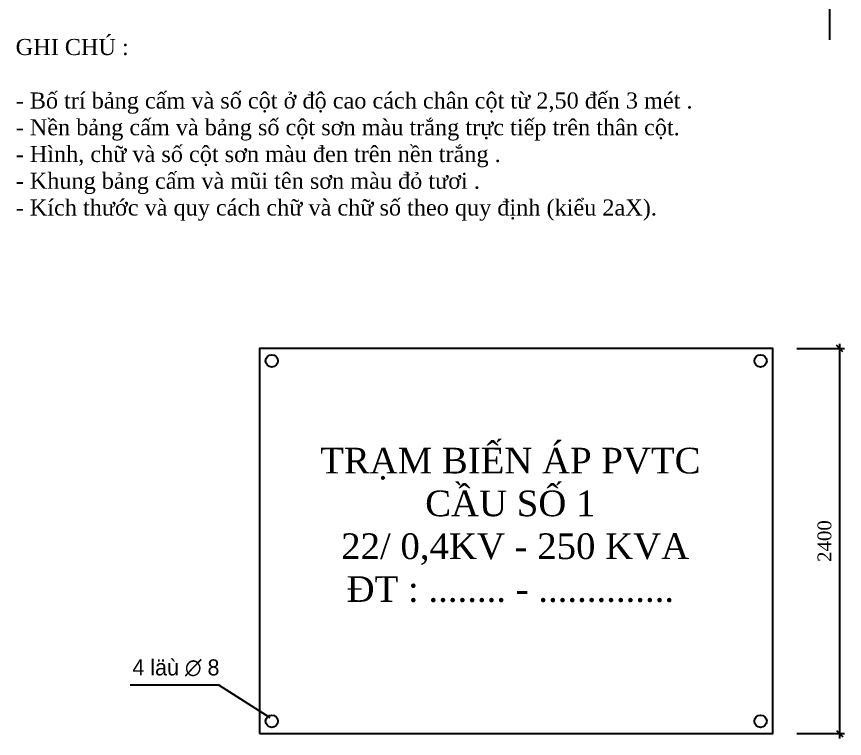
# Model space of a CAD drawing. Header units: inches. Extents: x -246336 to 136055, y -106871 to 69513.
# Drawn here: x -89031 to -83872, y -46301 to -41802 of the extents above; entities that cross this region are included whole.
import ezdxf

# ---------------------------------------------------------------- set-up
doc = ezdxf.new("R2010")
doc.units = ezdxf.units.IN
doc.header["$MEASUREMENT"] = 0
doc.layers.add('XA-TT2', color=7, linetype='Continuous')
doc.styles.add('CH1', font='VNTIME_0.TTF', dxfattribs={"height": 2.5})
doc.styles.get("Standard").update_dxf_attribs({"font": 'VNTIME_0.TTF', "height": 86})
doc.styles.add('TR', font='Vswicoln.ttf', dxfattribs={"height": 12.5})
doc.dimstyles.new('AT', dxfattribs={"dimscale": 0, "dimtxt": 150, "dimasz": 40, "dimexe": 30, "dimexo": 3.1, "dimgap": 50, "dimtad": 1, "dimzin": 12, "dimdsep": 46, "dimtxsty": 'Standard', "dimblk": 'OBLIQUE', "dimcen": 0.09, "dimdle": 30, "dimclrd": 8, "dimclre": 8, "dimclrt": 3, "dimadec": 0, "dimazin": 0, "dimtfac": 1, "dimtmove": 0, "dimatfit": 3, "dimldrblk": 'OBLIQUE', "dimfxl": 1, "dimtvp": 1, "dimtolj": 1, "dimtzin": 0, "dimarcsym": 0})

# ---------------------------------------------------------------- blocks, each defined once
blk = doc.blocks.new('_OBLIQUE')
at = {"color": 0, "linetype": 'ByBlock'}
blk.add_line((-0.5, -0.5), (0.5, 0.5), dxfattribs=at)
blk = doc.blocks.new('*D338')
at = {"color": 8, "lineweight": -2}
for p, q in [((-83902.17952100787, -43840.76604991511), (-83902.17952100787, -46300.76604991511)), ((-84169.4725054302, -43870.76604991511), (-83872.17952100787, -43870.76604991511)), ((-84169.4725054302, -46270.76604991511), (-83872.17952100787, -46270.76604991511))]:
    blk.add_line(p, q, dxfattribs=at)
at = {"layer": 'Defpoints', "color": 0}
for p in [(-84172.5725054302, -43870.76604991511), (-84172.5725054302, -46270.76604991511), (-83902.17952100787, -46270.76604991511)]:
    blk.add_point(p, dxfattribs=at)
at = {"color": 8, "lineweight": -2, "xscale": 40, "yscale": 40, "zscale": 40}
for p, rotation in [((-83902.17952100787, -43870.76604991511), 90), ((-83902.17952100787, -46270.76604991511), 270)]:
    blk.add_blockref('_OBLIQUE', p, dxfattribs=dict(at, rotation=rotation))
at = {"color": 3, "insert": (-83996.08053256855, -45070.76604991512), "char_height": 86, "attachment_point": 5, "rotation": 90}
blk.add_mtext('\\A1;2400', dxfattribs=at)

msp = doc.modelspace()

# ---------------------------------------------------------------- linework, layer by layer
at = {"color": 8}
for p, q in [((-88323.27318337298, -45967.35733124393), (-87772.44841333915, -45967.35733124393)), ((-87772.44841333915, -45967.35733124393), (-87453.54983940773, -46170.07623664016))]:
    msp.add_line(p, q, dxfattribs=at)
msp.add_lwpolyline([(-87517.52640292817, -46270.76604991511), (-84317.52640292817, -46270.76604991511), (-84317.52640292817, -43870.76604991511), (-87517.52640292817, -43870.76604991511)], close=True)
for centre in [(-87440.33821248438, -43948.20068769885), (-84394.71459337196, -43948.20068769885), (-87440.33821248438, -46193.33141213137), (-84394.71459337196, -46193.33141213137)]:
    msp.add_circle(centre, 38.50713093878813)
at = {"layer": 'XA-TT2', "color": 4}
msp.add_line((-83965.72542848327, -35476.48114858492), (-83965.72542848327, -41948.01178005908), dxfattribs=at)

# ---------------------------------------------------------------- texts
at = {"insert": (-85954.07215337182, -44971.21739476791), "char_height": 160, "width": 3023.212417110325, "attachment_point": 5}
msp.add_mtext('{\\fTimes New Roman|b0|i0|c0|p18;TRẠM BIẾN ÁP PVTC\\PCẦU SỐ 1\\P 22/ 0,4KV - 250 KVA\\P\\fTimes New Roman|b0|i0|c238|p18;Đ\\fTimes New Roman|b0|i0|c0|p18;T : ........ - ..............}', dxfattribs=at)
at = {"insert": (-88308.7777485887, -45808.07818821329), "char_height": 100, "width": 1000.1816, "attachment_point": 1, "style": 'TR'}
msp.add_mtext('4 läù {\\fSymbol|b0|i0|c2|p18;Æ} 8', dxfattribs=at)
at = {"layer": 'XA-TT2', "insert": (-89036.31111014239, -41942.13168059645), "char_height": 100, "width": 5260.4, "attachment_point": 1, "style": 'CH1'}
msp.add_mtext('\\f.VnTimeH|b0|i0|c0|p34;ghi chó :\\P\\P\\f.VnTime|b0|i0|c0|p34;- Bè trÝ b¶ng cÊm vµ sè cét ë ®é cao c¸ch ch©n cét tõ 2,50 ®Õn 3 mÐt .\\P- NÒn b¶ng cÊm vµ b¶ng sè cét s¬n mµu tr¾ng trùc tiÕp trªn th©n cét.\\P- H×nh, ch÷ vµ sè cét s¬n mµu ®en trªn nÒn tr¾ng .\\P- Khung b¶ng cÊm vµ mòi tªn s¬n mµu ®á t\xad¬i .\\P- KÝch th\xadíc vµ quy c¸ch ch÷ vµ ch÷ sè theo quy ®Þnh (kiÓu 2aX).', dxfattribs=at)

# ---------------------------------------------------------------- dimensions: what is measured, and where the dimension line sits
dim = msp.add_aligned_dim(p1=(-84172.5725054302, -43870.76604991511), p2=(-84172.5725054302, -46270.76604991511), distance=270.3929844223312, dimstyle='AT', override={"dimscale": 1})
dim.commit()
dim.dimension.update_dxf_attribs({"geometry": '*D338', "text_midpoint": (-83996.08053256855, -45070.76604991512)})

doc.saveas('drawing.dxf')
